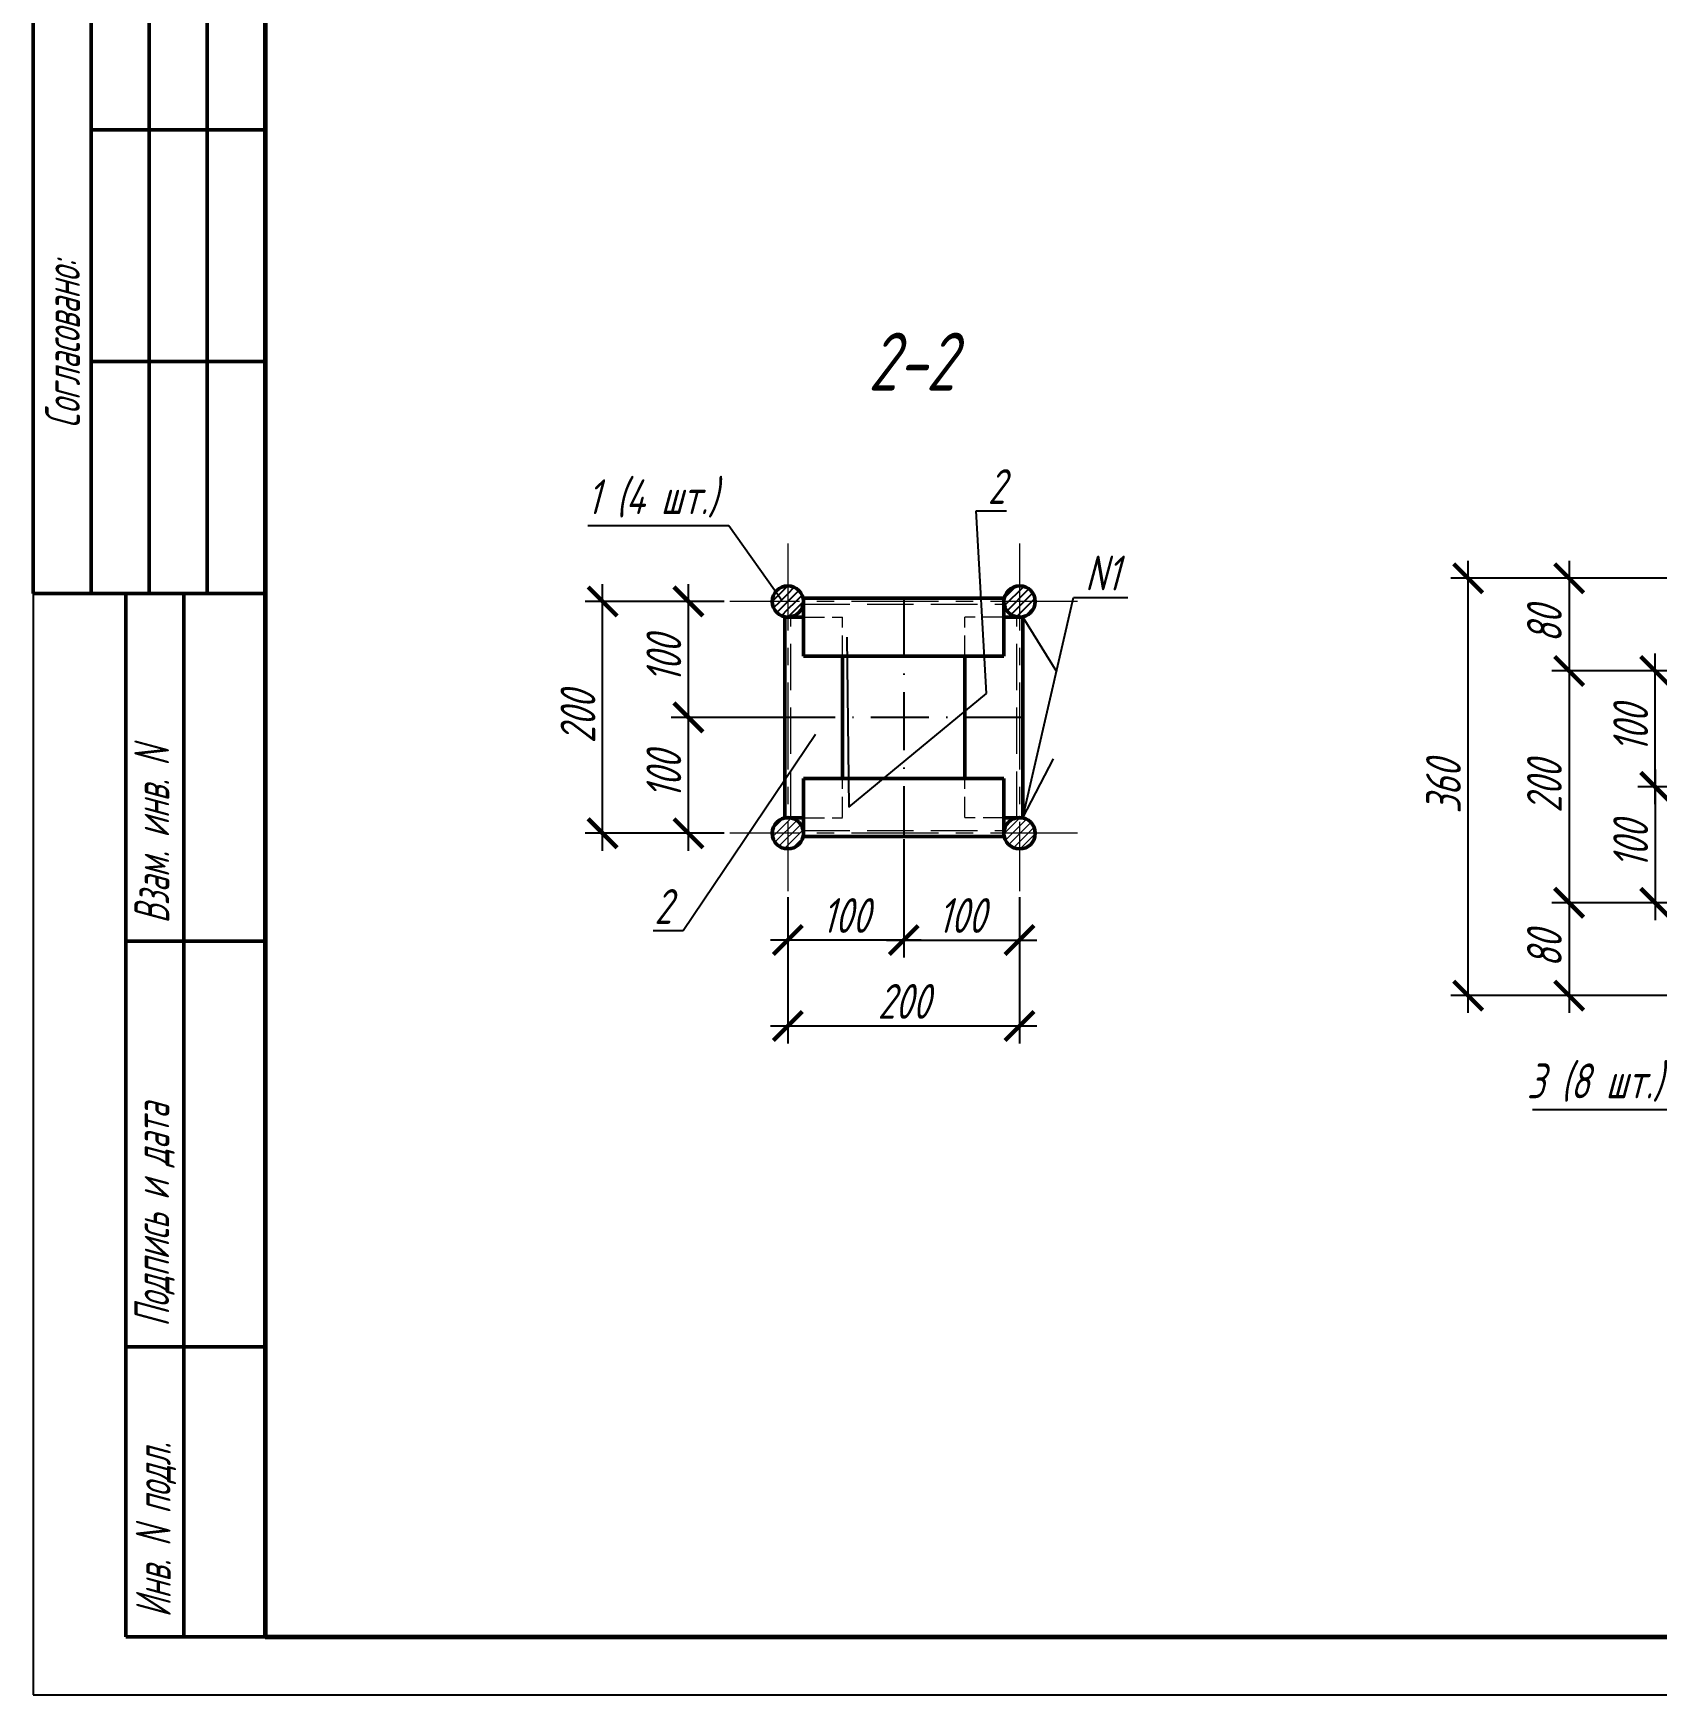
# Paper-space layout 'АБ2' of a CAD drawing. Header units: millimetres. Extents: x 0 to 420, y 0 to 297.
# Drawn here: x 0 to 140.1, y 0 to 143.3 of the extents above; entities that cross this region are included whole.
import ezdxf
from ezdxf import colors
from ezdxf.entities.mleader import LeaderData, LeaderLine
from ezdxf.math import Vec2, Vec3

# ---------------------------------------------------------------- set-up
doc = ezdxf.new("R2010")
doc.units = ezdxf.units.MM
for name, pattern in [('CENTER3', [4, 2.5, -0.5, 0.5, -0.5]), ('ОСЕВАЯ_МЕЛКАЯ', [8, 5, -1.5, 0, -1.5]), ('ШТРИХ_СРЕДНИЙ', [5.5, 4, -1.5]), ('ШТРИХОВАЯ', [0.75, 0.5, -0.25])]:
    doc.linetypes.add(name, pattern=pattern)
for name, color, linetype, lineweight in [('!_К_Размерная', 1, 'Continuous', 25), ('!Осевая', 141, 'CENTER3', 20), ('!Основная', 152, 'Continuous', 50), ('!Тонкая', 200, 'Continuous', 20), ('!Штрих', 92, 'ШТРИХОВАЯ', 20), ('Обозначения', 102, 'Continuous', 25), ('Основная', 134, 'Continuous', 70), ('Пост 0.13', 217, 'Continuous', 25), ('Размеры текст', 1, 'Continuous', 20), ('ТЕКСТ', 250, 'Continuous', 25)]:
    doc.layers.add(name, color=color, linetype=linetype, lineweight=lineweight)
doc.styles.add('3.0', font='simplex.shx', dxfattribs={"width": 0.7, "oblique": 15, "height": 3})
doc.styles.add('5', font='simplex.shx', dxfattribs={"width": 0.7, "oblique": 15, "height": 5})
doc.styles.add('Romans0.7-15', font='romans.shx', dxfattribs={"width": 0.6, "oblique": 15})
doc.dimstyles.new('10-3', dxfattribs={"dimtxt": 3, "dimasz": 2.5, "dimexe": 1.5, "dimexo": 0.5, "dimtad": 1, "dimdec": 0, "dimlfac": 10, "dimtxsty": '3.0', "dimblk": 'ARCHTICK', "dimcen": 2.5, "dimdle": 1.5, "dimazin": 0, "dimtfac": 1, "dimtdec": 0, "dimtmove": 1, "dimatfit": 3, "dimldrblk": 'OPEN30', "dimfxl": 1.5, "dimarcsym": 0})

# ---------------------------------------------------------------- blocks, each defined once
blk = doc.blocks.new('*U167')
at = {"layer": 'Обозначения'}
blk.add_lwpolyline([(0, 0), (420, 0), (420, 297), (0, 297)], close=True, dxfattribs=at)
at = {"layer": 'Обозначения', "lineweight": 60}
blk.add_lwpolyline([(20, 5), (415, 5), (415, 292), (20, 292)], close=True, dxfattribs=at)
blk = doc.blocks.new('_ArchTick')
at = {"color": 0, "linetype": 'ByBlock', "const_width": 0.15}
blk.add_lwpolyline([(-0.5, -0.5), (0.5, 0.5)], dxfattribs=at)
blk = doc.blocks.new('*D338')
at = {"layer": 'Defpoints', "color": 0, "transparency": 16777216}
for p in [(65.11, 69.31), (85.1, 69.31), (85.1, 57.69)]:
    blk.add_point(p, dxfattribs=at)
at = {"layer": 'Размеры текст', "color": 0, "lineweight": -2, "transparency": 16777216}
for p, q in [((65.11, 68.81), (65.11, 56.19)), ((85.1, 68.81), (85.1, 56.19)), ((63.61, 57.69), (86.6, 57.69))]:
    blk.add_line(p, q, dxfattribs=at)
at = {"layer": 'Размеры текст', "color": 0, "lineweight": -2, "transparency": 16777216, "xscale": 2.5, "yscale": 2.5, "zscale": 2.5, "rotation": 180}
blk.add_blockref('_ArchTick', (65.11, 57.69), dxfattribs=at)
at = {"layer": 'Размеры текст', "color": 0, "lineweight": -2, "transparency": 16777216, "xscale": 2.5, "yscale": 2.5, "zscale": 2.5}
blk.add_blockref('_ArchTick', (85.1, 57.69), dxfattribs=at)
at = {"layer": 'Размеры текст', "color": 0, "transparency": 16777216, "insert": (75.11, 59.81), "char_height": 3, "attachment_point": 5, "style": '3.0'}
blk.add_mtext('200', dxfattribs=at)
blk = doc.blocks.new('_Open30')
at = {"color": 0, "linetype": 'ByBlock', "lineweight": -2}
for p, q in [((-1, 0.268), (0, 0)), ((0, 0), (-1, -0.268)), ((0, 0), (-1, 0))]:
    blk.add_line(p, q, dxfattribs=at)
blk = doc.blocks.new('*D343')
at = {"layer": 'Defpoints', "color": 0, "transparency": 16777216}
for p in [(49.13, 94.31), (60.11, 94.31), (60.11, 74.31)]:
    blk.add_point(p, dxfattribs=at)
at = {"layer": 'Размеры текст', "color": 0, "lineweight": -2, "transparency": 16777216}
for p, q in [((49.13, 72.81), (49.13, 95.81)), ((59.61, 94.31), (47.63, 94.31)), ((59.61, 74.31), (47.63, 74.31))]:
    blk.add_line(p, q, dxfattribs=at)
at = {"layer": 'Размеры текст', "color": 0, "lineweight": -2, "transparency": 16777216, "xscale": 2.5, "yscale": 2.5, "zscale": 2.5}
for p, rotation in [((49.13, 94.31), 90), ((49.13, 74.31), 270)]:
    blk.add_blockref('_ArchTick', p, dxfattribs=dict(at, rotation=rotation))
at = {"layer": 'Размеры текст', "color": 0, "transparency": 16777216, "insert": (47, 84.31), "char_height": 3, "attachment_point": 5, "rotation": 90, "style": '3.0'}
blk.add_mtext('200', dxfattribs=at)
blk = doc.blocks.new('_None')
blk = doc.blocks.new('*D188')
at = {"layer": 'Defpoints', "color": 0, "transparency": 16777216}
for p in [(149.73, 96.31), (132.52, 88.31), (149.73, 88.31)]:
    blk.add_point(p, dxfattribs=at)
at = {"layer": 'Размеры текст', "color": 0, "lineweight": -2, "transparency": 16777216}
for p, q in [((132.52, 97.81), (132.52, 86.81)), ((149.23, 96.31), (131.02, 96.31)), ((149.23, 88.31), (131.02, 88.31))]:
    blk.add_line(p, q, dxfattribs=at)
at = {"layer": 'Размеры текст', "color": 0, "lineweight": -2, "transparency": 16777216, "xscale": 2.5, "yscale": 2.5, "zscale": 2.5}
for p, rotation in [((132.52, 96.31), 90), ((132.52, 88.31), 270)]:
    blk.add_blockref('_ArchTick', p, dxfattribs=dict(at, rotation=rotation))
at = {"layer": 'Размеры текст', "color": 0, "transparency": 16777216, "insert": (130.39, 92.31), "char_height": 3, "attachment_point": 5, "rotation": 90, "style": '3.0'}
blk.add_mtext('80', dxfattribs=at)
blk = doc.blocks.new('*D189')
at = {"layer": 'Defpoints', "color": 0, "transparency": 16777216}
for p in [(149.73, 88.31), (132.52, 68.31), (149.73, 68.31)]:
    blk.add_point(p, dxfattribs=at)
at = {"layer": 'Размеры текст', "color": 0, "lineweight": -2, "transparency": 16777216}
for p, q in [((132.52, 89.81), (132.52, 66.81)), ((149.23, 88.31), (131.02, 88.31)), ((149.23, 68.31), (131.02, 68.31))]:
    blk.add_line(p, q, dxfattribs=at)
at = {"layer": 'Размеры текст', "color": 0, "lineweight": -2, "transparency": 16777216, "xscale": 2.5, "yscale": 2.5, "zscale": 2.5}
for p, rotation in [((132.52, 88.31), 90), ((132.52, 68.31), 270)]:
    blk.add_blockref('_ArchTick', p, dxfattribs=dict(at, rotation=rotation))
at = {"layer": 'Размеры текст', "color": 0, "transparency": 16777216, "insert": (130.39, 78.31), "char_height": 3, "attachment_point": 5, "rotation": 90, "style": '3.0'}
blk.add_mtext('200', dxfattribs=at)
blk = doc.blocks.new('*D190')
at = {"layer": 'Defpoints', "color": 0, "transparency": 16777216}
for p in [(149.73, 68.31), (132.52, 60.31), (149.73, 60.31)]:
    blk.add_point(p, dxfattribs=at)
at = {"layer": 'Размеры текст', "color": 0, "lineweight": -2, "transparency": 16777216}
for p, q in [((132.52, 69.81), (132.52, 58.81)), ((149.23, 68.31), (131.02, 68.31)), ((149.23, 60.31), (131.02, 60.31))]:
    blk.add_line(p, q, dxfattribs=at)
at = {"layer": 'Размеры текст', "color": 0, "lineweight": -2, "transparency": 16777216, "xscale": 2.5, "yscale": 2.5, "zscale": 2.5}
for p, rotation in [((132.52, 68.31), 90), ((132.52, 60.31), 270)]:
    blk.add_blockref('_ArchTick', p, dxfattribs=dict(at, rotation=rotation))
at = {"layer": 'Размеры текст', "color": 0, "transparency": 16777216, "insert": (130.39, 64.31), "char_height": 3, "attachment_point": 5, "rotation": 90, "style": '3.0'}
blk.add_mtext('80', dxfattribs=at)
blk = doc.blocks.new('*D196')
at = {"layer": 'Defpoints', "color": 0, "transparency": 16777216}
for p in [(123.81, 96.31), (149.73, 96.31), (149.73, 60.31)]:
    blk.add_point(p, dxfattribs=at)
at = {"layer": 'Размеры текст', "color": 0, "lineweight": -2, "transparency": 16777216}
for p, q in [((123.81, 58.81), (123.81, 97.81)), ((149.23, 96.31), (122.31, 96.31)), ((149.23, 60.31), (122.31, 60.31))]:
    blk.add_line(p, q, dxfattribs=at)
at = {"layer": 'Размеры текст', "color": 0, "lineweight": -2, "transparency": 16777216, "xscale": 2.5, "yscale": 2.5, "zscale": 2.5}
for p, rotation in [((123.81, 96.31), 90), ((123.81, 60.31), 270)]:
    blk.add_blockref('_ArchTick', p, dxfattribs=dict(at, rotation=rotation))
at = {"layer": 'Размеры текст', "color": 0, "transparency": 16777216, "insert": (121.68, 78.31), "char_height": 3, "attachment_point": 5, "rotation": 90, "style": '3.0'}
blk.add_mtext('360', dxfattribs=at)
blk = doc.blocks.new('*D336')
at = {"layer": 'Defpoints', "color": 0, "transparency": 16777216}
for p in [(139.95, 88.31), (146.1, 88.31), (149.73, 78.31)]:
    blk.add_point(p, dxfattribs=at)
at = {"layer": 'Размеры текст', "color": 0, "lineweight": -2, "transparency": 16777216}
for p, q in [((139.95, 76.81), (139.95, 89.81)), ((145.6, 88.31), (138.45, 88.31)), ((149.23, 78.31), (138.45, 78.31))]:
    blk.add_line(p, q, dxfattribs=at)
at = {"layer": 'Размеры текст', "color": 0, "lineweight": -2, "transparency": 16777216, "xscale": 2.5, "yscale": 2.5, "zscale": 2.5}
for p, rotation in [((139.95, 88.31), 90), ((139.95, 78.31), 270)]:
    blk.add_blockref('_ArchTick', p, dxfattribs=dict(at, rotation=rotation))
at = {"layer": 'Размеры текст', "color": 0, "transparency": 16777216, "insert": (137.83, 83.31), "char_height": 3, "attachment_point": 5, "rotation": 90, "style": '3.0'}
blk.add_mtext('100', dxfattribs=at)
blk = doc.blocks.new('*D337')
at = {"layer": 'Defpoints', "color": 0, "transparency": 16777216}
for p in [(149.73, 78.31), (139.95, 68.31), (147.57, 68.31)]:
    blk.add_point(p, dxfattribs=at)
at = {"layer": 'Размеры текст', "color": 0, "lineweight": -2, "transparency": 16777216}
for p, q in [((139.95, 79.81), (139.95, 66.81)), ((149.23, 78.31), (138.45, 78.31)), ((147.07, 68.31), (138.45, 68.31))]:
    blk.add_line(p, q, dxfattribs=at)
at = {"layer": 'Размеры текст', "color": 0, "lineweight": -2, "transparency": 16777216, "xscale": 2.5, "yscale": 2.5, "zscale": 2.5}
for p, rotation in [((139.95, 78.31), 90), ((139.95, 68.31), 270)]:
    blk.add_blockref('_ArchTick', p, dxfattribs=dict(at, rotation=rotation))
at = {"layer": 'Размеры текст', "color": 0, "transparency": 16777216, "insert": (137.83, 73.31), "char_height": 3, "attachment_point": 5, "rotation": 90, "style": '3.0'}
blk.add_mtext('100', dxfattribs=at)
blk = doc.blocks.new('*D339')
at = {"layer": 'Defpoints', "color": 0, "transparency": 16777216}
for p in [(75.11, 74.31), (65.11, 69.31), (65.11, 65.1)]:
    blk.add_point(p, dxfattribs=at)
at = {"layer": 'Размеры текст', "color": 0, "lineweight": -2, "transparency": 16777216}
for p, q in [((75.11, 73.81), (75.11, 63.6)), ((65.11, 68.81), (65.11, 63.6)), ((76.61, 65.1), (63.61, 65.1))]:
    blk.add_line(p, q, dxfattribs=at)
at = {"layer": 'Размеры текст', "color": 0, "lineweight": -2, "transparency": 16777216, "xscale": 2.5, "yscale": 2.5, "zscale": 2.5, "rotation": 180}
blk.add_blockref('_ArchTick', (65.11, 65.1), dxfattribs=at)
at = {"layer": 'Размеры текст', "color": 0, "lineweight": -2, "transparency": 16777216, "xscale": 2.5, "yscale": 2.5, "zscale": 2.5}
blk.add_blockref('_ArchTick', (75.11, 65.1), dxfattribs=at)
at = {"layer": 'Размеры текст', "color": 0, "transparency": 16777216, "insert": (70.11, 67.22), "char_height": 3, "attachment_point": 5, "style": '3.0'}
blk.add_mtext('100', dxfattribs=at)
blk = doc.blocks.new('*D340')
at = {"layer": 'Defpoints', "color": 0, "transparency": 16777216}
for p in [(75.11, 74.04), (85.1, 69.31), (85.1, 65.1)]:
    blk.add_point(p, dxfattribs=at)
at = {"layer": 'Размеры текст', "color": 0, "lineweight": -2, "transparency": 16777216}
for p, q in [((75.11, 73.54), (75.11, 63.6)), ((85.1, 68.81), (85.1, 63.6)), ((73.61, 65.1), (86.6, 65.1))]:
    blk.add_line(p, q, dxfattribs=at)
at = {"layer": 'Размеры текст', "color": 0, "lineweight": -2, "transparency": 16777216, "xscale": 2.5, "yscale": 2.5, "zscale": 2.5, "rotation": 180}
blk.add_blockref('_ArchTick', (75.11, 65.1), dxfattribs=at)
at = {"layer": 'Размеры текст', "color": 0, "lineweight": -2, "transparency": 16777216, "xscale": 2.5, "yscale": 2.5, "zscale": 2.5}
blk.add_blockref('_ArchTick', (85.1, 65.1), dxfattribs=at)
at = {"layer": 'Размеры текст', "color": 0, "transparency": 16777216, "insert": (80.11, 67.22), "char_height": 3, "attachment_point": 5, "style": '3.0'}
blk.add_mtext('100', dxfattribs=at)
blk = doc.blocks.new('*D341')
at = {"layer": 'Defpoints', "color": 0, "transparency": 16777216}
for p in [(56.53, 84.31), (65.11, 84.31), (60.11, 74.31)]:
    blk.add_point(p, dxfattribs=at)
at = {"layer": 'Размеры текст', "color": 0, "lineweight": -2, "transparency": 16777216}
for p, q in [((56.53, 72.81), (56.53, 85.81)), ((64.61, 84.31), (55.03, 84.31)), ((59.61, 74.31), (55.03, 74.31))]:
    blk.add_line(p, q, dxfattribs=at)
at = {"layer": 'Размеры текст', "color": 0, "lineweight": -2, "transparency": 16777216, "xscale": 2.5, "yscale": 2.5, "zscale": 2.5}
for p, rotation in [((56.53, 84.31), 90), ((56.53, 74.31), 270)]:
    blk.add_blockref('_ArchTick', p, dxfattribs=dict(at, rotation=rotation))
at = {"layer": 'Размеры текст', "color": 0, "transparency": 16777216, "insert": (54.41, 79.31), "char_height": 3, "attachment_point": 5, "rotation": 90, "style": '3.0'}
blk.add_mtext('100', dxfattribs=at)
blk = doc.blocks.new('*D342')
at = {"layer": 'Defpoints', "color": 0, "transparency": 16777216}
for p in [(56.53, 94.31), (60.11, 94.31), (65.36, 84.31)]:
    blk.add_point(p, dxfattribs=at)
at = {"layer": 'Размеры текст', "color": 0, "lineweight": -2, "transparency": 16777216}
for p, q in [((56.53, 82.81), (56.53, 95.81)), ((59.61, 94.31), (55.03, 94.31)), ((64.86, 84.31), (55.03, 84.31))]:
    blk.add_line(p, q, dxfattribs=at)
at = {"layer": 'Размеры текст', "color": 0, "lineweight": -2, "transparency": 16777216, "xscale": 2.5, "yscale": 2.5, "zscale": 2.5}
for p, rotation in [((56.53, 94.31), 90), ((56.53, 84.31), 270)]:
    blk.add_blockref('_ArchTick', p, dxfattribs=dict(at, rotation=rotation))
at = {"layer": 'Размеры текст', "color": 0, "transparency": 16777216, "insert": (54.41, 89.31), "char_height": 3, "attachment_point": 5, "rotation": 90, "style": '3.0'}
blk.add_mtext('100', dxfattribs=at)

psp = doc.layouts.new('АБ2')

# ---------------------------------------------------------------- linework, layer by layer
at = {"layer": '!_К_Размерная'}
for p, q in [((85.38, 92.96), (88.29, 88.26)), ((85.38, 75.65), (88.03, 80.73))]:
    psp.add_line(p, q, dxfattribs=at)
at = {"layer": '!Осевая', "color": 0, "ltscale": 3}
for p, q in [((65.11, 99.31), (65.11, 69.31)), ((85.1, 99.31), (85.1, 69.31)), ((90.11, 94.31), (60.11, 94.31)), ((90.11, 74.31), (60.11, 74.31))]:
    psp.add_line(p, q, dxfattribs=at)
at = {"layer": '!Основная', "color": 0}
for p, q in [((66.46, 89.58), (66.46, 94.58)), ((66.46, 94.58), (83.76, 94.58)), ((83.76, 89.58), (83.76, 94.58)), ((66.46, 92.96), (64.84, 92.96)), ((64.84, 75.65), (64.84, 92.96)), ((83.76, 92.96), (85.38, 92.96)), ((85.38, 75.65), (85.38, 92.96)), ((66.46, 89.58), (83.76, 89.58)), ((69.84, 79.04), (69.84, 89.58)), ((80.38, 79.04), (80.38, 89.58)), ((66.46, 79.04), (66.46, 74.04)), ((66.46, 79.04), (83.76, 79.04)), ((83.76, 79.04), (83.76, 74.04)), ((66.46, 75.65), (64.84, 75.65)), ((83.76, 75.65), (85.38, 75.65)), ((66.46, 74.04), (83.76, 74.04))]:
    psp.add_line(p, q, dxfattribs=at)
for centre in [(65.11, 94.31), (85.11, 94.31), (65.11, 74.31), (85.11, 74.31)]:
    psp.add_circle(centre, 1.35, dxfattribs=at)
at = {"layer": '!Тонкая', "color": 0, "linetype": 'Continuous'}
for p, q in [((63.79, 74.01), (65.42, 75.63)), ((63.82, 74.7), (64.72, 75.6)), ((64, 73.54), (65.88, 75.42)), ((64.34, 73.2), (66.22, 75.08)), ((64.81, 73), (66.42, 74.62)), ((83.76, 74.26), (85.16, 75.66)), ((83.9, 73.72), (85.7, 75.53)), ((84.18, 73.33), (86.09, 75.24)), ((84.59, 73.07), (86.35, 74.83)), ((65.5, 73.02), (66.4, 73.92)), ((85.16, 72.96), (86.46, 74.26))]:
    psp.add_line(p, q, dxfattribs=at)
at = {"layer": '!Штрих', "color": 0, "linetype": 'ШТРИХ_СРЕДНИЙ'}
for p, q in [((66.46, 94.06), (83.76, 94.06)), ((65.36, 75.65), (65.36, 92.96)), ((84.86, 75.65), (84.86, 92.96)), ((66.46, 74.56), (83.76, 74.56))]:
    psp.add_line(p, q, dxfattribs=at)
at = {"layer": '!Штрих', "color": 0, "linetype": 'ШТРИХ_СРЕДНИЙ', "ltscale": 0.45}
for p, q in [((66.46, 92.96), (69.84, 92.96)), ((69.84, 89.58), (69.84, 92.96)), ((83.76, 92.96), (80.38, 92.96)), ((80.38, 89.58), (80.38, 92.96)), ((69.84, 75.66), (69.84, 79.04)), ((80.38, 75.66), (80.38, 79.04)), ((66.46, 75.65), (69.84, 75.65)), ((83.76, 75.65), (80.38, 75.65))]:
    psp.add_line(p, q, dxfattribs=at)
at = {"color": 0, "linetype": 'Continuous'}
for p, q in [((63.77, 94.31), (65.11, 95.65)), ((64.44, 94.31), (65.11, 94.98)), ((65.11, 95.65), (65.12, 95.66)), ((65.11, 94.98), (65.67, 95.54)), ((65.12, 94.31), (66.07, 95.26)), ((65.79, 94.31), (66.34, 94.86)), ((83.8, 94.62), (84.8, 95.62)), ((83.81, 93.96), (85.46, 95.61)), ((84.03, 93.51), (85.91, 95.4)), ((84.37, 93.18), (86.24, 95.05)), ((63.76, 94.3), (63.77, 94.31)), ((63.88, 93.75), (64.44, 94.31)), ((64.16, 93.35), (65.11, 94.3)), ((64.56, 93.08), (65.11, 93.63)), ((65.11, 94.3), (65.12, 94.31)), ((65.11, 93.63), (65.79, 94.31)), ((65.12, 92.96), (66.46, 94.31)), ((84.85, 92.99), (86.43, 94.57)), ((85.59, 93.05), (86.37, 93.83))]:
    psp.add_line(p, q, dxfattribs=at)
at = {"layer": 'Обозначения', "linetype": 'ОСЕВАЯ_МЕЛКАЯ'}
for points in [[(75.11, 94.58), (75.11, 74.04)], [(85.38, 84.31), (64.84, 84.31)]]:
    psp.add_lwpolyline(points, dxfattribs=at)
at = {"layer": 'Пост 0.13', "lineweight": 50}
for p, q in [((0, 95), (0, 160)), ((10, 95), (10, 160)), ((15, 160), (15, 95)), ((5, 150), (5, 135)), ((20, 135), (5, 135)), ((5, 135), (5, 115)), ((5, 95), (5, 115)), ((5, 115), (20, 115)), ((20, 95), (0, 95)), ((0, 95), (5, 95)), ((5, 95), (13, 95)), ((5, 95), (10, 95)), ((5, 95), (10, 95)), ((8, 65), (8, 95)), ((8, 95), (20, 95)), ((8, 95), (20, 95)), ((8, 95), (20, 95)), ((8, 95), (20, 95)), ((8, 95), (20, 95)), ((8, 95), (20, 95)), ((8, 95), (20, 95)), ((13, 95), (13, 5)), ((20, 95), (13, 95)), ((20, 95), (13, 95)), ((20, 95), (13, 95)), ((20, 95), (13, 95)), ((20, 95), (13, 95)), ((20, 95), (13, 95)), ((20, 95), (13, 95)), ((8, 30), (8, 65)), ((8, 65), (8, 35)), ((8, 65), (20, 65)), ((8, 30), (8, 65)), ((8, 5), (8, 30)), ((20, 30), (8, 30)), ((20, 5), (8, 5))]:
    psp.add_line(p, q, dxfattribs=at)

# ---------------------------------------------------------------- block references
at = {"layer": 'Основная'}
psp.add_blockref('*U167', (0, 0), dxfattribs=at)

# ---------------------------------------------------------------- texts
at = {"layer": '!_К_Размерная', "insert": (72.04, 117.5), "char_height": 5, "width": 68.5178, "attachment_point": 1, "style": '5'}
psp.add_mtext('2-2', dxfattribs=at)
at = {"layer": 'ТЕКСТ', "linetype": 'Continuous', "style": 'Romans0.7-15', "oblique": 15, "width": 0.6}
for s, p in [('Согласовано:', (4.03, 109.23)), ('Взам. инв. N', (11.73, 66.53)), ('Подпись и дата', (11.73, 31.75)), ('Инв. N подл.', (11.86, 6.67))]:
    psp.add_text(s, height=3, rotation=90, dxfattribs=at).set_placement(p)

# ---------------------------------------------------------------- dimensions: what is measured, and where the dimension line sits
at = {"layer": 'Размеры текст'}
for base, p1, p2, picture, middle in [((123.81, 96.31), (149.73, 60.31), (149.73, 96.31), '*D196', (121.68, 78.31)), ((132.52, 88.31), (149.73, 96.31), (149.73, 88.31), '*D188', (130.39, 92.31)), ((49.13, 94.31), (60.11, 74.31), (60.11, 94.31), '*D343', (47, 84.31)), ((56.53, 94.31), (65.36, 84.31), (60.11, 94.31), '*D342', (54.41, 89.31)), ((132.52, 68.31), (149.73, 88.31), (149.73, 68.31), '*D189', (130.39, 78.31)), ((139.95, 88.31), (149.73, 78.31), (146.1, 88.31), '*D336', (137.83, 83.31)), ((56.53, 84.31), (60.11, 74.31), (65.11, 84.31), '*D341', (54.41, 79.31)), ((139.95, 68.31), (149.73, 78.31), (147.57, 68.31), '*D337', (137.83, 73.31)), ((132.52, 60.31), (149.73, 68.31), (149.73, 60.31), '*D190', (130.39, 64.31))]:
    dim = psp.add_linear_dim(base=base, p1=p1, p2=p2, angle=90, dimstyle='10-3', dxfattribs=at)
    dim.commit()
    dim.dimension.update_dxf_attribs({"geometry": picture, "text_midpoint": middle})
for base, p1, p2, picture, middle in [((65.11, 65.1), (75.11, 74.31), (65.11, 69.31), '*D339', (70.11, 67.22)), ((85.1, 65.1), (75.11, 74.04), (85.1, 69.31), '*D340', (80.11, 67.22)), ((85.1, 57.69), (65.11, 69.31), (85.1, 69.31), '*D338', (75.11, 59.81))]:
    dim = psp.add_linear_dim(base=base, p1=p1, p2=p2, dimstyle='10-3', dxfattribs=at)
    dim.commit()
    dim.dimension.update_dxf_attribs({"geometry": picture, "text_midpoint": middle})

# ---------------------------------------------------------------- leaders
at = {"layer": '!_К_Размерная'}
ml = psp.add_multileader_mtext('Standard', dxfattribs=at)
ml.set_content(' 1', color=256, style='3.0')
ml.set_leader_properties()
ml.set_arrow_properties(name='NONE')
ml.build(insert=Vec2(0, 0))
ml.multileader.update_dxf_attribs({"text_left_attachment_type": 6, "text_right_attachment_type": 6, "dogleg_length": 0.5, "arrow_head_size": 0})
ctx = ml.context
ctx.base_point, ctx.char_height, ctx.arrow_head_size, ctx.landing_gap_size, ctx.plane_origin = Vec3(143.69, 102.68), 3, 0, 0.5, Vec3(131.12, 111.76)
ctx.left_attachment, ctx.right_attachment, ctx.text_align_type = 6, 6, 2
notes = []
notes.append((ctx, [(1, (1, 1, 0), (148.4, 102.68), (-1, 0), 0.5, [(0, [(157.77, 88.34)], 0, [])])]))
ctx.mtext.insert, ctx.mtext.width, ctx.mtext.alignment, ctx.mtext.flow_direction = Vec3(147.4, 106.28), 8.7894, 3, 5
ml = psp.add_multileader_mtext('Standard', dxfattribs=at)
ml.set_content('1 (4 шт.)', color=256, style='3.0')
ml.set_leader_properties()
ml.set_arrow_properties(name='NONE')
ml.build(insert=Vec2(0, 0))
ml.multileader.update_dxf_attribs({"text_left_attachment_type": 6, "text_right_attachment_type": 6, "dogleg_length": 0.5, "arrow_head_size": 0})
ctx = ml.context
ctx.base_point, ctx.char_height, ctx.arrow_head_size, ctx.landing_gap_size, ctx.plane_origin = Vec3(42.4, 100.84), 3, 0, 0.5, Vec3(63.53, 105.65)
ctx.left_attachment, ctx.right_attachment, ctx.text_align_type = 6, 6, 2
notes.append((ctx, [(0, (1, 1, 0), (60.02, 100.84), (-1, 0), 0.5, [(0, [(64.58, 94.39)], 0, [])])]))
ctx.mtext.insert, ctx.mtext.width, ctx.mtext.alignment, ctx.mtext.line_spacing_style, ctx.mtext.flow_direction = Vec3(59.02, 104.84), 23.2418, 3, 2, 5
ml = psp.add_multileader_mtext('Standard', dxfattribs=at)
ml.set_content('2', color=256, style='3.0')
ml.set_leader_properties()
ml.set_arrow_properties(name='NONE')
ml.build(insert=Vec2(0, 0))
ml.multileader.update_dxf_attribs({"text_left_attachment_type": 6, "text_right_attachment_type": 6, "dogleg_length": 0.5, "arrow_head_size": 0})
ctx = ml.context
ctx.base_point, ctx.char_height, ctx.arrow_head_size, ctx.landing_gap_size, ctx.plane_origin = Vec3(81.86, 102.12), 3, 0, 0.5, Vec3(75.19, 91.14)
ctx.left_attachment, ctx.right_attachment = 6, 6
notes.append((ctx, [(0, (1, 1, 0), (81.36, 102.12), (1, 0), 0.5, [(2, [(70.19, 91.24), (70.36, 76.56), (82.24, 86.37)], 0, [])])]))
ctx.mtext.insert, ctx.mtext.width, ctx.mtext.flow_direction = Vec3(82.36, 105.72), 2.2906, 5
ml = psp.add_multileader_mtext('Standard', dxfattribs=at)
ml.set_content('N1', color=256, style='3.0')
ml.set_leader_properties()
ml.set_arrow_properties(name='NONE')
ml.build(insert=Vec2(0, 0))
ml.multileader.update_dxf_attribs({"text_left_attachment_type": 6, "text_right_attachment_type": 6, "dogleg_length": 0.5, "arrow_head_size": 0})
ctx = ml.context
ctx.base_point, ctx.char_height, ctx.arrow_head_size, ctx.landing_gap_size, ctx.plane_origin = Vec3(90.25, 94.66), 3, 0, 0.5, Vec3(72.12, 57.26)
ctx.left_attachment, ctx.right_attachment = 6, 6
notes.append((ctx, [(0, (1, 1, 0), (89.75, 94.66), (1, 0), 0.5, [(1, [(85.38, 92.96), (85.38, 75.66)], 0, [])])]))
ctx.mtext.insert, ctx.mtext.flow_direction = Vec3(90.75, 98.26), 5
ml = psp.add_multileader_mtext('Standard', dxfattribs=at)
ml.set_content('2', color=256, style='3.0')
ml.set_leader_properties()
ml.set_arrow_properties(name='NONE')
ml.build(insert=Vec2(0, 0))
ml.multileader.update_dxf_attribs({"text_left_attachment_type": 6, "text_right_attachment_type": 6, "dogleg_length": 0.5, "arrow_head_size": 0})
ctx = ml.context
ctx.base_point, ctx.char_height, ctx.arrow_head_size, ctx.landing_gap_size, ctx.plane_origin = Vec3(52.64, 65.9), 3, 0, 0.5, Vec3(67.67, 71.61)
ctx.left_attachment, ctx.right_attachment, ctx.text_align_type = 6, 6, 2
notes.append((ctx, [(1, (1, 1, 0), (56.09, 65.9), (-1, 0), 0.5, [(0, [(67.49, 82.84)], 0, [])])]))
ctx.mtext.insert, ctx.mtext.width, ctx.mtext.alignment, ctx.mtext.flow_direction = Vec3(55.09, 69.5), 2.2906, 3, 5
ml = psp.add_multileader_mtext('Standard', dxfattribs=at)
ml.set_content('3 (8 шт.)', color=256, style='3.0')
ml.set_leader_properties()
ml.set_arrow_properties(name='NONE')
ml.build(insert=Vec2(0, 0))
ml.multileader.update_dxf_attribs({"text_left_attachment_type": 6, "text_right_attachment_type": 6, "dogleg_length": 0.5, "arrow_head_size": 0})
ctx = ml.context
ctx.base_point, ctx.char_height, ctx.arrow_head_size, ctx.landing_gap_size, ctx.plane_origin = Vec3(123.19, 50.45), 3, 0, 0.5, Vec3(142.42, 55.38)
ctx.left_attachment, ctx.right_attachment, ctx.text_align_type = 6, 6, 2
notes.append((ctx, [(0, (1, 1, 0), (141.55, 50.45), (-1, 0), 0.5, [(1, [(153.06, 67.78), (157.2, 63.64)], 0, [])])]))
ctx.mtext.insert, ctx.mtext.alignment, ctx.mtext.line_spacing_style, ctx.mtext.flow_direction = Vec3(140.55, 54.45), 3, 2, 5
for ctx, leaders in notes:
    for number, flags, end, landing, length, lines in leaders:
        leader = LeaderData()
        leader.index, (leader.has_last_leader_line, leader.has_dogleg_vector, leader.attachment_direction) = number, flags
        leader.last_leader_point, leader.dogleg_vector, leader.dogleg_length = Vec3(end), Vec3(landing), length
        for number, points, colour, breaks in lines:
            line = LeaderLine()
            line.index, line.vertices, line.color, line.breaks = number, Vec3.list(points), colors.encode_raw_color(colour), breaks
            leader.lines.append(line)
        ctx.leaders.append(leader)

doc.saveas('drawing.dxf')
